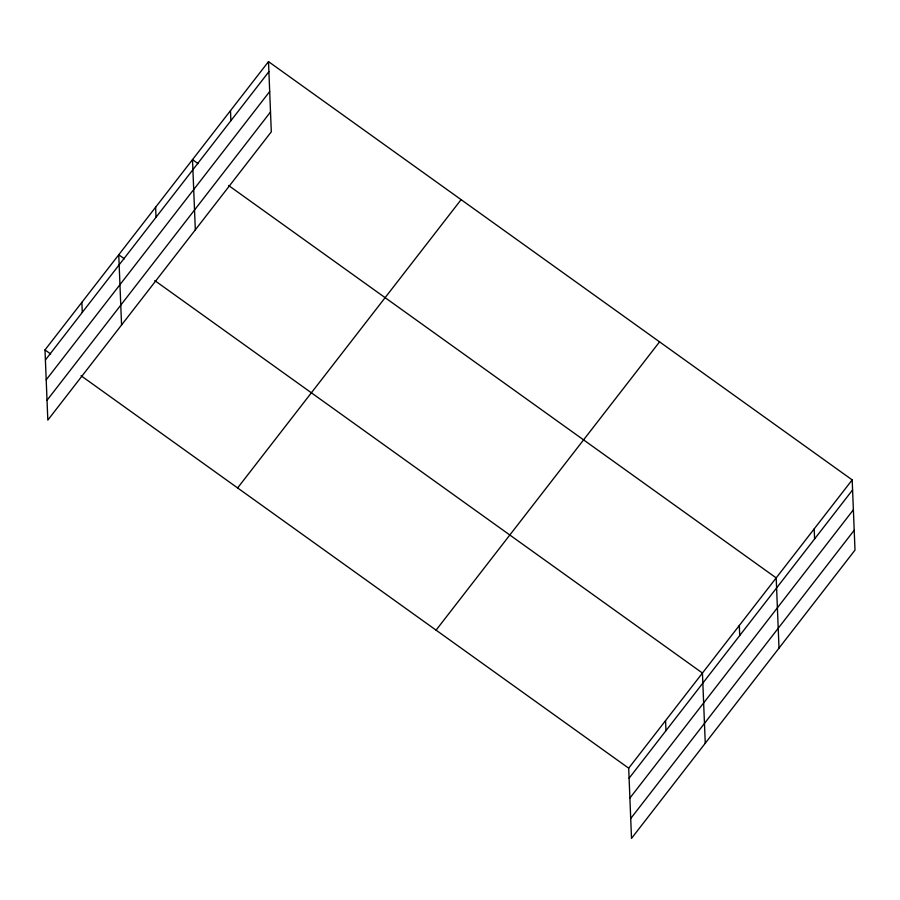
<?xml version="1.0" encoding="UTF-8"?>
<svg xmlns="http://www.w3.org/2000/svg" width="900" height="900" viewBox="0 0 900 900"><rect width="100%" height="100%" fill="white"/><g stroke="black" fill="none" stroke-linecap="round" stroke-linejoin="round"><path stroke-width="1.35" d="M268.493 61.616L271.305 131.816L47.824 420.109L45 349.909L268.493 61.616L852.176 479.891L855 550.091L631.508 838.384L628.695 768.184L852.176 479.891M45.405 359.966L268.898 71.674M46.204 379.811L269.696 91.519M47.025 400.264L270.517 111.971M237.623 487.935L461.104 199.643M436.072 630.146L659.565 341.854M629.089 778.241L852.581 489.938M629.887 798.086L853.38 509.794M630.709 818.539L854.201 530.246M198.135 163.665L192.499 159.638L195.322 229.838M228.544 185.468L776.194 577.901L779.018 648.113M124.38 258.806L118.755 254.768L121.567 324.979M154.8 280.597L702.439 673.043L705.262 743.254M45 349.909L50.636 353.947M81.045 375.739L628.695 768.184M814.185 528.896L814.59 538.954M739.316 625.477L739.721 635.535M665.561 720.607L665.966 730.665M230.501 110.621L230.895 120.679M155.632 207.203L156.026 217.26M81.877 302.344L82.282 312.401"/></g></svg>
